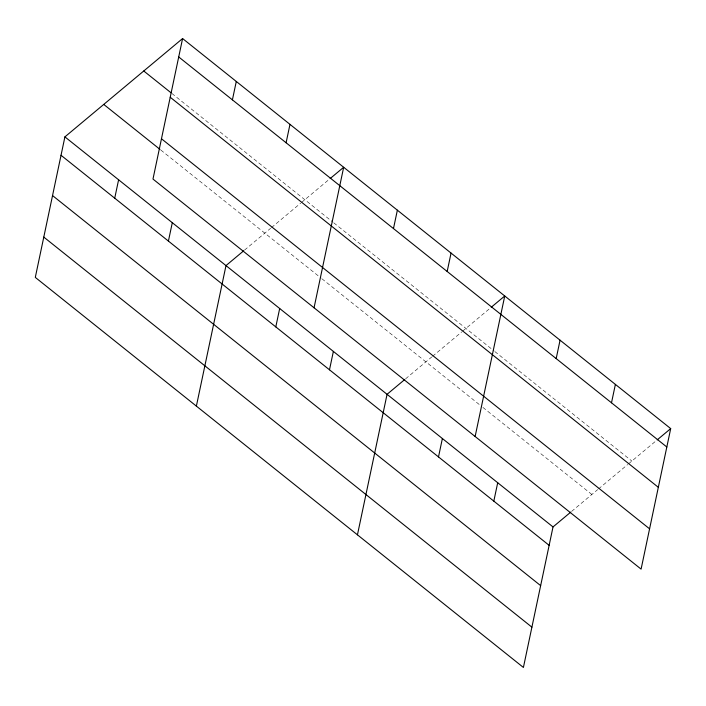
<?xml version="1.0" encoding="UTF-8"?>
<svg xmlns="http://www.w3.org/2000/svg" width="706" height="706" viewBox="0 0 706 706"><rect width="100%" height="100%" fill="white"/><g stroke="black" fill="none" stroke-linecap="round" stroke-linejoin="round"><path stroke-width="0.53" stroke-dasharray="3.53 2.65" d="M244.558 250.074L270.654 228.267M271.492 227.57L300.668 203.196M301.497 202.498L329.314 179.262M405.632 378.795L431.728 356.989M432.566 356.292L461.742 331.917M462.571 331.22L490.388 307.975M571.595 511.418L597.691 489.611M598.52 488.914L627.696 464.539M628.534 463.842L656.351 440.597M171.885 93.466L332.958 222.187M333.814 222.867L493.997 350.873M494.844 351.562L631.861 461.053M160.844 150.06L321.071 278.093M321.918 278.773L481.218 406.074M482.922 407.433L591.857 494.482"/><path stroke-width="1.06" d="M182.589 38.548L152.981 179.068L641.092 569.124L670.7 428.604L182.589 38.548L64.908 136.876L35.3 277.396L523.411 667.452L553.019 526.932L570.748 512.124M114.725 198.183L118.608 179.783M168.416 241.09L172.299 222.69M232.406 99.855L236.289 81.455M196.374 406.118L225.991 265.597L243.72 250.78M286.098 142.762L289.981 124.362M275.799 326.904L279.682 308.504M314.055 307.79L343.672 167.269L330.161 178.556M329.49 369.812L333.373 351.411M393.48 228.576L397.363 210.176M357.448 534.83L387.065 394.31L404.794 379.501M447.172 271.483L451.055 253.083M438.505 456.923L442.38 438.523M475.129 436.502L504.746 295.982L491.235 307.269M493.821 501.128L497.704 482.727M556.187 358.595L560.061 340.195M611.502 402.799L615.385 384.399M657.189 439.891L670.7 428.604M178.715 56.948L666.826 447.013M143.759 70.997L171.029 92.786M170.225 97.251L658.327 487.308M161.471 138.764L649.582 528.829M103.747 104.426L159.997 149.381M64.908 136.876L553.019 526.932M61.034 155.276L549.144 545.341M52.544 195.58L540.646 585.636M43.79 237.092L531.9 627.157"/></g></svg>
